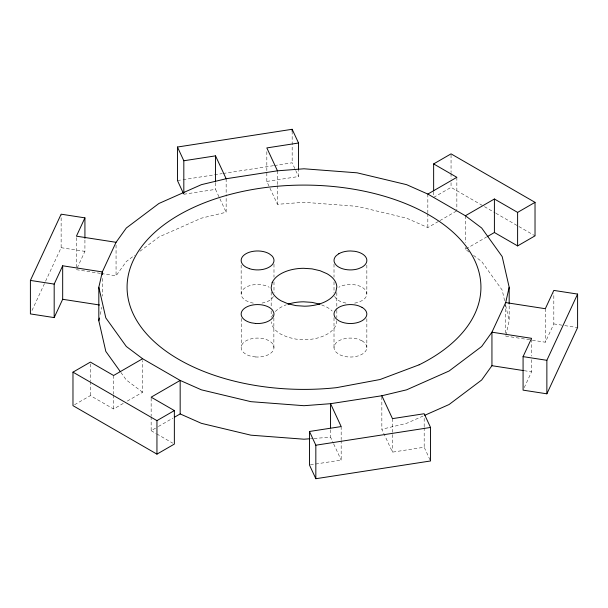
<?xml version="1.0" encoding="UTF-8"?>
<svg xmlns="http://www.w3.org/2000/svg" width="608" height="608" viewBox="0 0 608 608"><rect width="100%" height="100%" fill="white"/><g stroke="black" fill="none" stroke-linecap="round" stroke-linejoin="round"><path stroke-width="0.46" stroke-dasharray="3.04 2.28" d="M336.771 320.75L335.829 325.394A32.832 18.954 0 0 1 304.464 339.705L295.959 339.127L287.994 337.303L281.116 334.347A32.832 18.954 0 0 1 271.229 321.845M100.259 314.442L101.908 307.23M505.886 335.183L509.177 320.75L509.177 304.927M31.996 310.483L45.167 282.097M45.57 281.238L61.134 247.692L61.134 215.118M77.193 268.014L84.922 251.37L84.922 238.336M524.24 387.638L531.574 371.83L531.574 359.731M532.418 340.222L545.323 342.213L553.82 323.904L553.82 293.193M101.316 273.524L116.06 275.812L126.312 261.524L134.649 255.246M139.962 251.256L158.916 236.991L201.408 218.166L226.153 212.245L226.153 194.56M74.556 404.738L90.387 395.603L113.597 409.002L124.078 402.952M433.641 197.425L451.052 187.37L483.664 206.196M127.3 401.09L142.614 392.251L142.614 360.605M266.828 151.643L266.828 181.427L277.446 204.311L304 202.297L357.101 206.332L406.592 218.166L427.834 227.574L439.12 221.061M439.926 220.598L456.851 210.824M151.149 416.723L151.149 430.684L157.594 426.96M158.399 426.497L172.908 418.114M469.095 252.046L465.386 249.257L486.347 237.158M423.069 416.039L406.592 423.343L381.847 429.256L392.464 452.139L424.179 447.237L430.152 460.112M177.452 180.538L182.111 179.816M183.046 179.672L222.216 173.614M223.151 173.47L273.509 165.68M274.444 165.536L292.167 162.792L295.351 169.655M183.821 194.271L215.536 189.362L226.153 212.245M266.828 181.427L298.536 176.525L298.536 170.004M310.399 464.839L341.172 460.081L341.172 440.534M310.407 438.725L313.158 438.512M314.07 438.444L330.554 437.19L333.306 443.126M61.134 247.692L84.922 251.37M553.82 323.904L563.882 325.462M564.794 325.607L577.6 327.583M100.388 273.387L76.426 269.678L76.426 237.105M505.681 336.08L531.491 340.077M524.202 370.69L531.574 371.83M321.617 304.897L326.884 307.162A32.832 18.954 0 0 1 332.196 311.045M484.477 206.667L495.079 212.792M495.892 213.264L535.025 235.851M151.149 430.684L155.952 433.451M156.75 433.914L172.756 443.156M473.541 255.39L481.688 261.524L502.185 290.092L504.655 300.914M142.614 392.251L126.312 379.985L120.916 372.461M334.575 296.4L336.209 298.688A16.416 9.477 0 0 0 346.18 303.103M295.746 170.514L298.536 176.525M333.701 443.977L341.172 460.081M505.681 305.421L509.177 320.75M545.323 308.712L545.323 342.213M531.574 339.256L531.574 356.007M505.681 303.506L505.681 333.29M465.386 215.749L465.386 242.744M465.386 247.395L465.386 249.257M456.851 177.316L456.851 209.897M451.052 154.797L451.052 172.482M451.052 173.409L451.052 178.995M451.052 182.719L451.052 187.37M433.641 191.839L433.641 196.49M427.834 194.074L427.834 212.686M427.834 213.613L427.834 227.574M424.179 418.388L424.179 426.763M424.179 427.69L424.179 447.237M392.464 418.638L392.464 452.139M381.847 396.682L381.847 429.256M366.844 265.096L366.844 293.945M366.844 318.706L366.844 347.556M341.172 426.573L341.172 439.599M336.824 292.562L336.824 309.312M336.824 310.247L336.824 317.688M334.012 264.168L334.012 277.195M334.012 281.846L334.012 293.018M334.012 317.771L334.012 347.556M330.554 429.75L330.554 437.19M292.167 131.146L292.167 162.792M277.446 170.81L277.446 184.764M277.446 185.698L277.446 204.311M273.988 264.168L273.988 277.195M273.988 281.846L273.988 293.018M273.866 318.014L273.866 348.726M271.176 292.167L271.176 307.063M271.176 310.787L271.176 317.3M241.285 318.47L241.285 346.393M241.156 265.096L241.156 293.945M226.153 178.744L226.153 193.633M215.536 182.848L215.536 189.362M151.149 398.103L151.149 415.788M116.06 245.092L116.06 275.812M113.597 375.493L113.597 394.113M113.597 395.04L113.597 409.002M102.319 278.434L102.319 296.119M90.387 363.956L90.387 380.707M90.387 381.642L90.387 395.603M272.171 316.107A32.832 18.954 0 0 1 272.992 314.526M275.34 311.509A32.832 18.954 0 0 1 286.277 304.798M354.677 303.103A16.416 9.477 0 0 0 358.636 302.153L362.034 300.648A16.416 9.477 0 0 0 354.677 284.795L350.428 284.476A16.416 9.477 0 0 0 338.823 287.25M273.425 296.4A16.416 9.477 0 0 1 261.82 303.103M253.323 303.103A16.416 9.477 0 0 1 249.364 302.153L245.966 300.648A16.416 9.477 0 0 1 245.966 287.25A16.416 9.477 0 0 1 269.177 287.25M255.55 356.964L251.4 356.341A16.416 9.477 0 0 1 245.883 340.906A16.416 9.477 0 0 1 272.688 343.87L273.828 346.248A16.416 9.477 0 0 1 255.55 356.964M362.034 340.852L358.636 339.348A16.416 9.477 0 0 0 338.823 340.852A16.416 9.477 0 0 0 336.209 352.298L338.823 354.259A16.416 9.477 0 0 0 362.034 354.259A16.416 9.477 0 0 0 362.034 340.852"/><path stroke-width="0.91" d="M120.376 371.708L105.815 351.409L98.823 320.75L98.823 287.25L102.319 271.92L116.06 242.303L126.312 228.015L158.916 203.482L201.408 184.657L226.153 178.744L277.446 170.81L304 168.788L357.101 172.824L406.592 184.657L427.834 194.074L465.386 215.749L481.688 228.015L502.185 256.591L509.177 287.25L509.177 304M98.823 320.75L99.438 318.045M98.823 287.25L105.815 317.908L126.312 346.476L142.614 358.743L180.166 380.426L201.408 389.834L250.899 401.668L304 405.703L330.554 403.689L381.847 395.755L406.592 389.834L449.084 371.009L481.688 346.476L491.94 332.188L505.681 302.579L509.177 287.25M102.319 274.71L102.319 271.92L62.677 265.787L62.677 299.288L54.18 317.596L30.4 313.918L30.4 280.417L61.134 214.183L84.922 217.862L84.922 238.336M54.18 317.596L54.18 284.096L62.677 265.787M84.922 217.862L76.426 236.17L116.06 242.303M505.681 302.579L545.323 308.712L553.82 290.404L577.6 294.082L577.6 327.583L546.866 393.817L523.078 390.138L523.078 356.63L531.574 338.322L491.94 332.188L491.94 365.697L481.688 379.985L449.084 404.518L424.802 415.272M546.866 393.817L546.866 360.308L577.6 294.082M174.519 417.187L180.166 413.926L180.166 380.426L151.149 397.176L174.359 410.575L174.359 444.083L156.948 454.138L72.975 405.65L72.975 372.149L90.387 362.094L113.597 375.493L142.614 358.743M433.641 190.904L433.641 163.917L451.052 153.862L535.025 202.35L535.025 235.851L517.613 245.906L494.403 232.507L487.152 236.694M427.834 194.074L456.851 177.316L433.641 163.917M465.386 215.749L494.403 198.998L517.613 212.397L535.025 202.35M72.975 372.149L156.948 420.63L174.359 410.575M183.426 193.412L177.452 180.538L177.452 147.03L292.167 129.284L298.536 143.017L298.536 169.077M177.452 147.03L183.821 160.763L215.536 155.861L226.153 178.744M298.536 143.017L266.828 147.919L277.446 170.81M381.847 395.755L392.464 418.638L424.179 413.729L430.548 427.462L430.548 460.97L315.833 478.716L309.464 464.983L309.464 431.475L341.172 426.573L330.554 403.689L330.554 427.888M309.464 431.475L315.833 445.208L430.548 427.462M309.495 438.794L304 439.212L250.899 435.176L201.408 423.343L180.166 413.926M30.4 280.417L54.18 284.096M523.078 356.63L546.866 360.308M62.677 299.288L99.552 304.996M491.94 365.697L523.283 370.546M320.006 304.205L312.041 302.374L303.536 301.804A32.832 18.954 0 0 0 288.002 304.205M517.613 212.397L517.613 245.906M494.403 198.998L494.403 232.507M315.833 445.208L315.833 478.716M292.167 129.284L292.167 131.146M215.536 155.861L215.536 181.914M183.821 160.763L183.821 193.336M156.948 420.63L156.948 454.138M272.171 282.606L271.176 287.516A32.832 18.954 0 0 0 281.116 300.838L287.994 303.795L295.959 305.626L304.464 306.196A32.832 18.954 0 0 0 335.829 291.893L336.824 286.976A32.832 18.954 0 0 0 326.884 273.653L320.006 270.697L312.041 268.873L303.536 268.295A32.832 18.954 0 0 0 272.171 282.606M338.823 253.741L336.209 255.702A16.416 9.477 0 0 0 334.575 262.899L336.209 265.179A16.416 9.477 0 0 0 358.636 268.652L362.034 267.148A16.416 9.477 0 0 0 354.677 251.286L350.428 250.967A16.416 9.477 0 0 0 338.823 253.741M419.132 364.815L380.038 379.521L336.528 387.653A176.928 102.152 0 0 1 129.451 270.552A176.928 102.152 0 0 1 390.868 198.254A176.928 102.152 0 0 1 419.132 364.815M255.55 323.456L251.4 322.833A16.416 9.477 0 0 1 245.883 307.397A16.416 9.477 0 0 1 272.688 310.361L273.828 312.748A16.416 9.477 0 0 1 255.55 323.456M362.034 307.352L358.636 305.847A16.416 9.477 0 0 0 338.823 307.352A16.416 9.477 0 0 0 336.209 318.79L338.823 320.75A16.416 9.477 0 0 0 362.034 320.75A16.416 9.477 0 0 0 362.034 307.352M249.364 268.652L245.966 267.148A16.416 9.477 0 0 1 245.966 253.741A16.416 9.477 0 0 1 269.177 253.741L271.791 255.702A16.416 9.477 0 0 1 269.177 267.148A16.416 9.477 0 0 1 249.364 268.652"/></g></svg>
